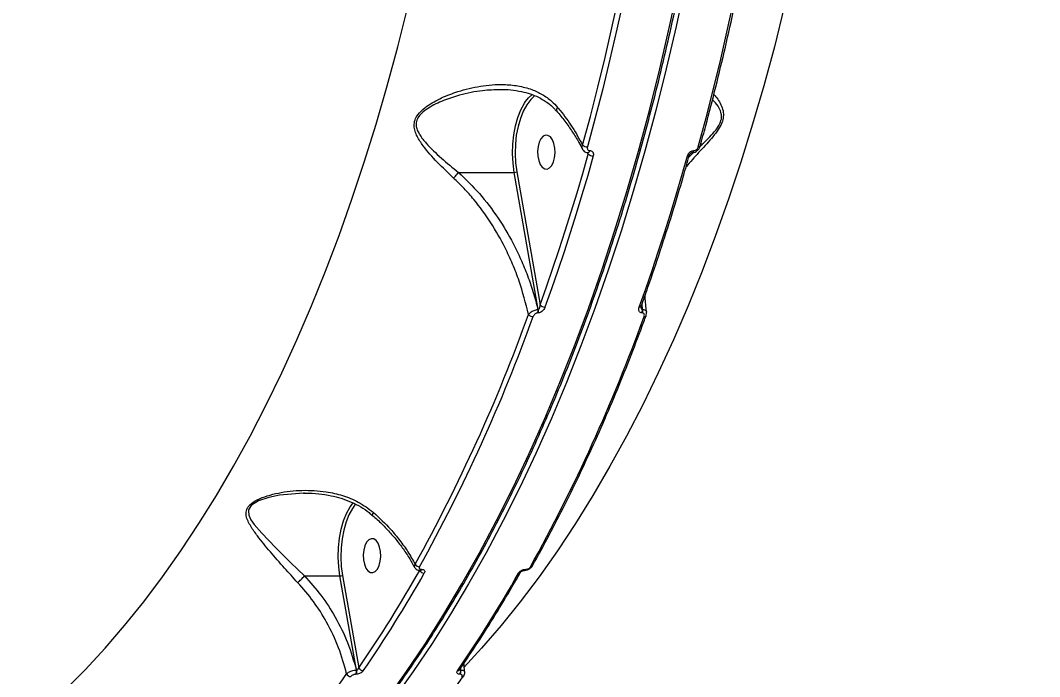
# Model space of a CAD drawing. Header units: millimetres. Extents: x -7735 to 7893, y -6545 to 6034.
# Drawn here: x 4159.8 to 4428.7, y -72.2 to 100.9 of the extents above; entities that cross this region are included whole.
import ezdxf

# ---------------------------------------------------------------- set-up
doc = ezdxf.new("R2010")
doc.units = ezdxf.units.MM
for name, color, linetype in [('DIKOM_ОБЪЕКТ', 7, 'Continuous'), ('DIKOM_РАЗМЕР_ЗОНА', 7, 'Continuous'), ('DIKOM_РАЗМЕР_ОБЪЕКТА', 7, 'Continuous')]:
    doc.layers.add(name, color=color, linetype=linetype)
doc.styles.add('style1', font='arial.ttf', dxfattribs={"width": 0.8})
doc.dimstyles.new('1-50', dxfattribs={"dimtxt": 300, "dimasz": 200, "dimexe": 100, "dimexo": 0, "dimgap": 100, "dimtad": 1, "dimtxsty": 'style1', "dimcen": 200, "dimclrd": 7, "dimclre": 7, "dimclrt": 7, "dimadec": 1, "dimazin": 2, "dimtfac": 1, "dimtmove": 0, "dimatfit": 2, "dimfxl": 0, "dimlwd": 25, "dimlwe": 18, "dimarcsym": 0})

# ---------------------------------------------------------------- blocks, each defined once
blk = doc.blocks.new('*D0')
at = {"layer": 'Defpoints', "color": 0, "transparency": 16777216}
for p in [(5893.22, 882.1), (-4595.74, 266.13), (5893.22, -5840.17)]:
    blk.add_point(p, dxfattribs=at)
at = {"layer": 'DIKOM_РАЗМЕР_ОБЪЕКТА', "color": 7, "lineweight": 18, "transparency": 16777216}
for p, q in [((5893.22, 882.1), (5893.22, -5940.17)), ((-4595.74, 266.13), (-4595.74, -5940.17))]:
    blk.add_line(p, q, dxfattribs=at)
at = {"layer": 'DIKOM_РАЗМЕР_ОБЪЕКТА', "color": 7, "lineweight": 25, "transparency": 16777216}
blk.add_line((-4395.74, -5840.17), (5693.22, -5840.17), dxfattribs=at)
at = {"layer": 'DIKOM_РАЗМЕР_ОБЪЕКТА', "color": 7, "transparency": 16777216}
for points in [[(-4395.74, -5806.84), (-4395.74, -5873.51), (-4595.74, -5840.17)], [(5693.22, -5806.84), (5693.22, -5873.51), (5893.22, -5840.17)]]:
    blk.add_solid(points, dxfattribs=at)
at = {"layer": 'DIKOM_РАЗМЕР_ОБЪЕКТА', "color": 7, "transparency": 16777216, "insert": (648.74, -5587), "char_height": 300, "attachment_point": 5, "style": 'style1'}
blk.add_mtext('10450', dxfattribs=at)
blk = doc.blocks.new('*D3')
at = {"layer": 'Defpoints', "color": 0, "transparency": 16777216}
for p in [(-6112.56, 266.13), (7893.22, 266.13), (7893.22, -6445.11)]:
    blk.add_point(p, dxfattribs=at)
at = {"layer": 'DIKOM_РАЗМЕР_ЗОНА', "color": 7, "lineweight": 18, "transparency": 16777216}
for p, q in [((-6112.56, 266.13), (-6112.56, -6545.11)), ((7893.22, 266.13), (7893.22, -6545.11))]:
    blk.add_line(p, q, dxfattribs=at)
at = {"layer": 'DIKOM_РАЗМЕР_ЗОНА', "color": 7, "lineweight": 25, "transparency": 16777216}
blk.add_line((-5912.56, -6445.11), (7693.22, -6445.11), dxfattribs=at)
at = {"layer": 'DIKOM_РАЗМЕР_ЗОНА', "color": 7, "transparency": 16777216}
for points in [[(-5912.56, -6411.77), (-5912.56, -6478.44), (-6112.56, -6445.11)], [(7693.22, -6411.77), (7693.22, -6478.44), (7893.22, -6445.11)]]:
    blk.add_solid(points, dxfattribs=at)
at = {"layer": 'DIKOM_РАЗМЕР_ЗОНА', "color": 7, "transparency": 16777216, "insert": (890.33, -6191.83), "char_height": 300, "attachment_point": 5, "style": 'style1'}
blk.add_mtext('13950', dxfattribs=at)

msp = doc.modelspace()

# ---------------------------------------------------------------- linework, layer by layer
at = {"layer": 'DIKOM_ОБЪЕКТ', "color": 7, "linetype": 'Continuous', "lineweight": 15}
for p, q in [((4286.844, 82.556), (4286.501, 82.54)), ((4295.565, 81.025), (4295.169, 80.701)), ((4309.631, 65.582), (4309.436, 66.028)), ((4309.569, 65.995), (4309.597, 65.995)), ((4310.023, 66.52), (4310.051, 66.52)), ((4337.027, 65.995), (4337.055, 65.995)), ((4337.48, 66.52), (4337.508, 66.52)), ((4275.392, 60.773), (4290.101, 60.773)), ((4296.442, 24.618), (4290.101, 60.773)), ((4290.773, 60.934), (4296.934, 25.814)), ((4296.354, 24.618), (4296.442, 24.618)), ((4323.678, 25.724), (4323.872, 24.618)), ((4323.961, 24.618), (4323.843, 26.189)), ((4323.872, 24.618), (4323.961, 24.618)), ((4296.376, 23.719), (4296.287, 23.719)), ((4323.894, 23.719), (4323.805, 23.719)), ((4247.123, -26.987), (4247.629, -26.32)), ((4234.778, -45.645), (4244.111, -45.645)), ((4248.518, -70.446), (4244.111, -45.645)), ((4244.782, -45.482), (4249.111, -69.835)), ((4265.262, -44.165), (4265.309, -44.165)), ((4265.609, -43.903), (4265.656, -43.903)), ((4292.738, -44.165), (4292.786, -44.165)), ((4293.086, -43.903), (4293.133, -43.903)), ((4276.016, -70.446), (4275.997, -69.891)), ((4248.338, -71.576), (4248.27, -71.576)), ((4248.45, -70.446), (4248.518, -70.446)), ((4275.835, -71.576), (4275.767, -71.576)), ((4275.88, -70.063), (4275.948, -70.446)), ((4275.948, -70.446), (4276.016, -70.446))]:
    msp.add_line(p, q, dxfattribs=at)
at = {"layer": 'DIKOM_ОБЪЕКТ', "color": 7, "linetype": 'Continuous', "lineweight": 15, "flags": 128}
for points in [[(4308.136, 67.931), (4310.192, 75.552), (4312.166, 83.254), (4314.059, 91.034), (4315.869, 98.887), (4317.595, 106.81), (4319.238, 114.801), (4320.795, 122.855), (4322.267, 130.97)], [(4323.574, 130.671), (4322.099, 122.538), (4320.538, 114.466), (4318.891, 106.458), (4317.162, 98.517), (4315.348, 90.646), (4313.451, 82.85), (4311.472, 75.131), (4309.412, 67.492)], [(4338.658, 67.492), (4340.718, 75.131), (4342.697, 82.85), (4344.594, 90.646), (4346.408, 98.517), (4348.138, 106.458), (4349.784, 114.466), (4351.345, 122.538), (4352.82, 130.671)], [(4256.621, -77.966), (4261.712, -70.833), (4266.693, -63.416), (4271.562, -55.721), (4276.314, -47.755), (4280.944, -39.524), (4285.45, -31.037), (4289.827, -22.299), (4294.071, -13.318), (4298.18, -4.101), (4302.148, 5.343), (4305.975, 15.006), (4309.655, 24.881), (4313.186, 34.959), (4316.565, 45.232), (4319.788, 55.691), (4322.855, 66.328), (4325.761, 77.132), (4328.504, 88.096), (4331.082, 99.21), (4333.493, 110.464)], [(4335.207, 110.464), (4332.797, 99.21), (4330.218, 88.096), (4327.475, 77.132), (4324.569, 66.328), (4321.503, 55.691), (4318.279, 45.232), (4314.9, 34.959), (4311.369, 24.881), (4307.689, 15.006), (4303.863, 5.343), (4299.894, -4.101), (4295.785, -13.318), (4291.541, -22.299), (4287.164, -31.037), (4282.659, -39.524), (4278.028, -47.755), (4273.276, -55.721), (4268.407, -63.416), (4263.426, -70.833), (4258.336, -77.966)], [(4171.568, -75.726), (4176.897, -70.368), (4182.139, -64.696), (4187.29, -58.717), (4192.344, -52.436), (4197.298, -45.859), (4202.145, -38.991), (4206.883, -31.839), (4211.506, -24.41), (4216.01, -16.711), (4220.391, -8.749), (4224.645, -0.531), (4228.768, 7.935), (4232.756, 16.642), (4236.606, 25.58), (4240.313, 34.743), (4243.875, 44.12), (4247.287, 53.704), (4250.548, 63.486), (4253.653, 73.456), (4256.601, 83.605), (4259.387, 93.925), (4262.011, 104.404)], [(4361.356, 104.404), (4358.733, 93.925), (4355.947, 83.605), (4352.999, 73.456), (4349.894, 63.486), (4346.633, 53.704), (4343.22, 44.12), (4339.659, 34.743), (4335.951, 25.58), (4332.102, 16.642), (4328.114, 7.935), (4323.991, -0.531), (4319.737, -8.749), (4315.356, -16.711), (4310.852, -24.41), (4306.229, -31.839), (4301.491, -38.991), (4296.643, -45.859), (4291.69, -52.436), (4286.635, -58.717), (4281.485, -64.696), (4276.921, -69.656)], [(4295.169, 80.701), (4294.447, 79.981), (4293.407, 78.599), (4292.488, 76.925), (4291.711, 74.999), (4291.094, 72.866), (4290.653, 70.575), (4290.396, 68.179), (4290.33, 65.736), (4290.457, 63.302), (4290.773, 60.934)], [(4293.114, 79.431), (4293.89, 80.415), (4294.866, 81.352)], [(4290.101, 60.773), (4289.774, 63.215), (4289.644, 65.725), (4289.712, 68.245), (4289.977, 70.715), (4290.432, 73.078), (4291.069, 75.278), (4291.87, 77.264), (4292.818, 78.99), (4293.114, 79.431)], [(4296.561, 63.875), (4296.969, 62.868), (4297.506, 62.126), (4298.13, 61.707), (4298.789, 61.646), (4299.429, 61.948), (4300.001, 62.588), (4300.456, 63.515), (4300.758, 64.654), (4300.883, 65.911), (4300.82, 67.186), (4300.575, 68.375), (4300.168, 69.382), (4299.63, 70.125), (4299.007, 70.544), (4298.348, 70.605), (4297.707, 70.303), (4297.135, 69.663), (4296.68, 68.736), (4296.378, 67.597), (4296.253, 66.339), (4296.316, 65.064), (4296.561, 63.875)], [(4339.169, 67.699), (4339.164, 67.685), (4339.12, 67.619), (4339.045, 67.565), (4338.94, 67.525), (4338.81, 67.5), (4338.658, 67.492)], [(4296.934, 25.814), (4298.645, 30.631), (4300.322, 35.494), (4301.963, 40.402), (4303.568, 45.353), (4305.139, 50.348), (4306.673, 55.386), (4308.17, 60.464), (4309.631, 65.582)], [(4310.941, 65.104), (4309.476, 59.973), (4307.975, 54.883), (4306.437, 49.834), (4304.863, 44.827), (4303.254, 39.863), (4301.609, 34.943), (4299.928, 30.069), (4298.212, 25.24)], [(4323.07, 25.24), (4324.786, 30.069), (4326.467, 34.943), (4328.112, 39.863), (4329.721, 44.827), (4331.295, 49.834), (4332.833, 54.883), (4334.334, 59.973), (4335.799, 65.104)], [(4234.537, -23.796), (4228.192, -24.323), (4225.367, -24.926), (4222.632, -25.872), (4220.796, -27.017), (4220.505, -27.321), (4220.026, -28.178), (4219.966, -28.442), (4220.058, -29.575), (4220.634, -30.839), (4221.49, -32.084), (4223.474, -34.404), (4227.075, -38.125), (4231.163, -42.163), (4234.775, -45.645), (4234.776, -45.646), (4234.776, -45.646)], [(4248.261, -26.663), (4247.417, -27.818), (4246.498, -29.491), (4245.721, -31.417), (4245.104, -33.551), (4244.662, -35.842), (4244.405, -38.237), (4244.339, -40.68), (4244.466, -43.114), (4244.782, -45.482)], [(4244.111, -45.645), (4243.784, -43.203), (4243.653, -40.693), (4243.721, -38.173), (4243.987, -35.703), (4244.442, -33.34), (4245.078, -31.14), (4245.88, -29.154), (4246.828, -27.428), (4247.123, -26.987)], [(4250.571, -42.542), (4250.978, -43.549), (4251.516, -44.292), (4252.139, -44.711), (4252.798, -44.772), (4253.439, -44.47), (4254.01, -43.83), (4254.466, -42.903), (4254.768, -41.764), (4254.893, -40.507), (4254.83, -39.232), (4254.585, -38.042), (4254.177, -37.036), (4253.64, -36.293), (4253.016, -35.874), (4252.357, -35.813), (4251.716, -36.115), (4251.145, -36.755), (4250.69, -37.682), (4250.388, -38.821), (4250.263, -40.078), (4250.325, -41.353), (4250.571, -42.542)]]:
    msp.add_lwpolyline(points, dxfattribs=at)
at = {"layer": 'DIKOM_ОБЪЕКТ', "color": 7, "linetype": 'Continuous', "lineweight": 15}
for centre, radius, start, end in [((4309.416, 69.578), 2.086, 232.1733, 269.89666), ((4309.426, 66.576), 0.599, 284.18126, 354.63009), ((4309.463, 66.572), 0.59, 282.51665, 354.9803), ((4310.93, 67.106), 2.002, 229.54902, 270.29306), ((4335.892, 65.605), 0.51, 259.5067, 324.916), ((4336.889, 66.573), 0.593, 283.09357, 354.88246), ((4336.914, 66.575), 0.597, 283.8904, 354.74267), ((4290.117, 62.191), 1.418, 269.37327, 297.58986), ((4294.572, 24.298), 1.81, 341.33013, 10.18128), ((4294.661, 24.298), 1.81, 341.33013, 10.18128), ((4298.218, 26.965), 1.725, 221.87883, 269.81211), ((4323.151, 25.754), 0.52, 261.13575, 327.46145), ((4322.094, 24.299), 1.806, 341.26736, 10.18364), ((4322.176, 24.299), 1.813, 341.31821, 10.13279), ((3867.192, 177.487), 453.687, 330.9889, 340.1307), ((3867.454, 177.309), 454.732, 330.98924, 340.1302), ((4295.133, 24.506), 1.753, 223.91824, 269.38293), ((3896.7, 177.309), 454.732, 330.98924, 340.1302), ((4324.437, 23.275), 0.527, 261.69285, 327.13508), ((4265.176, -41.788), 1.437, 211.62286, 268.18353), ((4294.427, -42.654), 0.572, 264.8893, 325.65948), ((4244.126, -44.245), 1.4, 269.34942, 297.94076), ((3967.001, 124.542), 342.59, 325.43272, 330.49652), ((3967.64, 124.11), 343.233, 325.43171, 330.49807), ((4266.41, -43.503), 1.414, 208.40587, 268.36286), ((4265.212, -43.739), 0.429, 277.4224, 337.53353), ((4265.263, -43.742), 0.425, 275.6694, 337.70101), ((3992.23, 124.278), 343.549, 325.43404, 330.49574), ((4291.28, -44.349), 0.569, 264.68556, 325.76584), ((4292.692, -43.742), 0.425, 275.75499, 337.69154), ((4292.738, -43.741), 0.427, 276.30633, 337.59498), ((4250.329, -69.311), 1.326, 203.2414, 267.67887), ((4044.062, 67.025), 244.739, 310.98478, 325.5447), ((4247.061, -70.858), 1.329, 205.94311, 267.5121), ((4246.869, -70.773), 1.615, 330.15668, 11.67455), ((4246.942, -70.774), 1.61, 330.08944, 11.7418), ((4275.17, -70.032), 0.605, 266.51478, 322.21065), ((4274.363, -70.772), 1.618, 330.20154, 11.62969), ((4274.435, -70.773), 1.615, 330.15668, 11.67455), ((4276.288, -71.585), 0.602, 266.38477, 322.17009)]:
    msp.add_arc(centre, radius, start, end, dxfattribs=at)
for points, knots in [([(4181.059, -143.228), (4181.618, -142.99), (4184.115, -141.925), (4188.512, -139.724), (4194.244, -136.62), (4199.928, -133.188), (4205.561, -129.462), (4211.14, -125.436), (4216.659, -121.116), (4222.115, -116.503), (4227.503, -111.602), (4232.818, -106.417), (4238.059, -100.951), (4243.219, -95.208), (4248.296, -89.193), (4253.285, -82.912), (4258.183, -76.367), (4262.985, -69.564), (4267.689, -62.51), (4272.291, -55.208), (4276.787, -47.664), (4281.175, -39.885), (4285.45, -31.876), (4289.61, -23.643), (4293.651, -15.192), (4297.571, -6.529), (4301.367, 2.338), (4305.036, 11.403), (4308.574, 20.66), (4311.981, 30.101), (4315.252, 39.719), (4318.385, 49.507), (4321.379, 59.458), (4324.231, 69.564), (4326.939, 79.818), (4329.501, 90.212), (4331.914, 100.738), (4334.178, 111.388), (4336.29, 122.154), (4338.25, 133.028), (4340.055, 144.003), (4341.703, 155.069), (4343.195, 166.218), (4344.529, 177.443), (4345.702, 188.734), (4346.717, 200.083), (4347.57, 211.482), (4348.262, 222.922), (4348.792, 234.394), (4349.157, 245.89), (4349.347, 256.137), (4349.373, 262.55), (4349.383, 265.124)], [0, 0, 0, 0, 0.0058772, 0.026268, 0.0466646, 0.0670672, 0.0874751, 0.107888, 0.1283052, 0.1487262, 0.1691504, 0.1895773, 0.2100068, 0.2304374, 0.2508696, 0.2713032, 0.2917373, 0.3121714, 0.3326061, 0.3530407, 0.373475, 0.3939091, 0.414343, 0.4347763, 0.4552088, 0.4756412, 0.4960728, 0.5165041, 0.5369347, 0.5573648, 0.5777943, 0.5982233, 0.6186518, 0.6390797, 0.6595072, 0.6799345, 0.7003611, 0.7207874, 0.7412133, 0.7616389, 0.7820642, 0.8024892, 0.8229139, 0.8433384, 0.8637627, 0.8841869, 0.9046108, 0.9250347, 0.9454585, 0.9658821, 0.9863058, 1, 1, 1, 1]), ([(4339.169, 67.699), (4339.657, 69.484), (4341.073, 74.661), (4343.306, 83.341), (4345.82, 93.779), (4348.183, 104.348), (4350.394, 115.04), (4352.085, 123.881), (4353.024, 129.166), (4353.318, 130.82)], [0, 0, 0, 0, 0.0879809, 0.2551485, 0.4223166, 0.5894814, 0.7566427, 0.9238005, 1, 1, 1, 1]), ([(4274.108, 59.269), (4272.657, 60.64), (4269.715, 63.42), (4266.499, 67.056), (4264.652, 69.835), (4263.89, 71.631), (4263.612, 73.086), (4263.837, 74.612), (4264.766, 76.278), (4265.98, 77.416), (4268.05, 78.959), (4270.949, 80.525), (4275.694, 82.341), (4281.207, 83.672), (4286.562, 84.089), (4291.116, 83.671), (4294.535, 82.788), (4297.521, 81.397), (4299.81, 79.797), (4301.028, 78.48), (4301.538, 77.927)], [0, 0, 0, 0, 0.095212, 0.1929561, 0.2448024, 0.2710719, 0.2981713, 0.3242907, 0.3503883, 0.3910807, 0.4019448, 0.4719627, 0.5438092, 0.6393936, 0.7378518, 0.7988534, 0.861366, 0.9113743, 0.9628377, 1, 1, 1, 1]), ([(4286.501, 82.54), (4284.91, 82.512), (4281.286, 82.449), (4276.221, 81.323), (4271.417, 79.815), (4268.512, 78.419), (4266.419, 77.045), (4265.224, 76.06), (4264.312, 74.558), (4264.152, 73.227), (4264.459, 72.012), (4264.869, 71.201), (4265.604, 69.987), (4267.384, 67.798), (4270.773, 64.513), (4273.852, 62.02), (4275.392, 60.773)], [0, 0, 0, 0, 0.1084064, 0.246736, 0.3466575, 0.4461953, 0.4610754, 0.515502, 0.5491767, 0.5827201, 0.6148752, 0.647238, 0.6541122, 0.7260613, 0.8629754, 1, 1, 1, 1]), ([(4286.835, 82.655), (4286.892, 82.657), (4287.936, 82.69), (4289.895, 82.481), (4292.521, 82.029), (4294.89, 81.314), (4297.014, 80.373), (4298.948, 79.149), (4300.369, 78.003), (4301.045, 77.182), (4301.249, 76.933)], [0, 0, 0, 0, 0.0102573, 0.1881721, 0.3587896, 0.5021428, 0.6529524, 0.7995459, 0.9394697, 1, 1, 1, 1]), ([(4342.752, 81.305), (4342.865, 81.198), (4343.284, 80.795), (4344.034, 79.758), (4344.83, 78.333), (4345.311, 76.763), (4345.298, 75.098), (4344.731, 73.36), (4343.59, 71.514), (4342.103, 69.668), (4339.871, 67.164), (4337.527, 64.685), (4335.97, 62.849), (4335.42, 62.199)], [0, 0, 0, 0, 0.0378373, 0.1413087, 0.244593, 0.3356305, 0.4004562, 0.4662232, 0.539575, 0.6257427, 0.7142411, 0.8989842, 1, 1, 1, 1]), ([(4339.115, 67.627), (4339.422, 67.921), (4340.261, 68.723), (4341.696, 70.115), (4343.18, 71.754), (4344.279, 73.344), (4344.669, 74.416), (4344.834, 75.355), (4344.772, 76.491), (4344.062, 78.021), (4343.196, 79.21), (4342.549, 79.755), (4342.387, 79.89)], [0, 0, 0, 0, 0.0730648, 0.1995688, 0.3254325, 0.4265752, 0.5006465, 0.5152636, 0.6039342, 0.7331152, 0.9334259, 1, 1, 1, 1]), ([(4301.538, 77.927), (4301.524, 77.907), (4301.412, 77.746), (4301.254, 77.451), (4301.176, 77.128), (4301.26, 77.019), (4301.297, 76.971)], [0, 0, 0, 0, 0.046513, 0.375078, 0.7286836, 1, 1, 1, 1]), ([(4301.278, 76.965), (4302.018, 76.07), (4303.51, 74.269), (4305.458, 71.479), (4307.004, 69.006), (4307.781, 67.466), (4308.076, 66.88)], [0, 0, 0, 0, 0.27354151, 0.55057079, 0.82879298, 1, 1, 1, 1]), ([(4301.538, 77.927), (4301.763, 77.654), (4303.172, 75.938), (4305.59, 72.629), (4307.276, 69.517), (4308.136, 67.931)], [0, 0, 0, 0, 0.0849838, 0.5334624, 1, 1, 1, 1]), ([(4308.105, 66.891), (4308.053, 67.044), (4307.946, 67.354), (4308.072, 67.737), (4308.136, 67.931)], [0, 0, 0, 0, 0.4929795, 1, 1, 1, 1]), ([(4309.412, 67.492), (4309.391, 67.378), (4309.35, 67.148), (4309.434, 66.844), (4309.619, 66.624), (4309.837, 66.529), (4309.98, 66.522), (4310.023, 66.52)], [0, 0, 0, 0, 0.2336315, 0.4672964, 0.6955895, 0.908687, 1, 1, 1, 1]), ([(4337.057, 66.011), (4337.101, 66.006), (4337.348, 65.98), (4337.823, 66.131), (4338.42, 66.486), (4338.924, 67.033), (4339.074, 67.487), (4339.146, 67.702)], [0, 0, 0, 0, 0.0466791, 0.2639968, 0.5018937, 0.7633386, 1, 1, 1, 1]), ([(4337.508, 66.52), (4337.604, 66.53), (4337.796, 66.549), (4338.089, 66.7), (4338.351, 66.923), (4338.555, 67.2), (4338.625, 67.4), (4338.658, 67.492)], [0, 0, 0, 0, 0.1953132, 0.3901867, 0.5933616, 0.8111211, 1, 1, 1, 1]), ([(4308.124, 66.892), (4308.14, 66.846), (4308.22, 66.611), (4308.578, 66.285), (4309.077, 66.017), (4309.434, 66.019), (4309.573, 66.02)], [0, 0, 0, 0, 0.0805136, 0.4166365, 0.7744931, 1, 1, 1, 1]), ([(4309.631, 65.582), (4309.628, 65.673), (4309.622, 65.836), (4309.564, 65.985), (4309.538, 66.051)], [0, 0, 0, 0, 0.55315744, 1, 1, 1, 1]), ([(4310.051, 66.52), (4310.115, 66.517), (4310.323, 66.506), (4310.641, 66.37), (4310.911, 66.051), (4311.034, 65.607), (4310.972, 65.271), (4310.941, 65.104)], [0, 0, 0, 0, 0.093076, 0.303851, 0.5302099, 0.7651625, 1, 1, 1, 1]), ([(4323.589, 25.474), (4324.183, 27.136), (4325.904, 31.954), (4328.651, 40.064), (4331.779, 49.858), (4334.318, 58.293), (4335.791, 63.485), (4336.309, 65.312)], [0, 0, 0, 0, 0.1293299, 0.3750702, 0.6208045, 0.8665369, 1, 1, 1, 1]), ([(4335.799, 65.104), (4335.847, 65.239), (4335.949, 65.528), (4336.245, 65.929), (4336.626, 66.257), (4337.056, 66.477), (4337.339, 66.506), (4337.48, 66.52)], [0, 0, 0, 0, 0.1889868, 0.4045648, 0.6068011, 0.8033224, 1, 1, 1, 1]), ([(4336.156, 64.778), (4336.276, 64.898), (4336.69, 65.315), (4337.159, 65.758), (4337.492, 66.073)], [0, 0, 0, 0, 0.2885078, 1, 1, 1, 1]), ([(4336.314, 65.314), (4336.321, 65.341), (4336.341, 65.421), (4336.431, 65.586), (4336.572, 65.755), (4336.721, 65.879), (4336.857, 65.954), (4336.96, 65.99), (4337.019, 65.996), (4337.025, 65.995), (4337.026, 65.995)], [0, 0, 0, 0, 0.0968033, 0.2952411, 0.4684402, 0.6153514, 0.7426175, 0.8572031, 0.981049, 1, 1, 1, 1]), ([(4274.108, 59.269), (4274.157, 59.317), (4274.317, 59.471), (4274.633, 59.806), (4275.042, 60.285), (4275.273, 60.61), (4275.389, 60.772)], [0, 0, 0, 0, 0.1074444, 0.3495031, 0.6747272, 1, 1, 1, 1]), ([(4293.87, 23.29), (4293.125, 26.254), (4291.998, 30.735), (4289.714, 36.577), (4287.333, 41.754), (4284.032, 47.57), (4280.275, 52.738), (4276.896, 56.602), (4275.037, 58.38), (4274.108, 59.269)], [0, 0, 0, 0, 0.2227157, 0.3367334, 0.450749, 0.6310056, 0.8132778, 0.9066527, 1, 1, 1, 1]), ([(4275.392, 60.773), (4275.392, 60.773), (4275.391, 60.773), (4275.39, 60.772), (4275.389, 60.772), (4275.389, 60.772)], [0, 0, 0, 0, 0.4414115, 0.7782759, 1, 1, 1, 1]), ([(4275.389, 60.772), (4277.276, 58.965), (4281.098, 55.303), (4285.88, 48.895), (4289.403, 42.985), (4291.893, 37.857), (4293.666, 33.543), (4295.192, 29.124), (4295.966, 26.12), (4296.354, 24.618)], [0, 0, 0, 0, 0.1852092, 0.375221, 0.5580276, 0.667273, 0.77652, 0.8882624, 1, 1, 1, 1]), ([(4325.011, 23.924), (4324.985, 24.099), (4324.768, 25.605), (4324.697, 27.098), (4324.635, 28.418)], [0, 0, 0, 0, 0.11613, 1, 1, 1, 1]), ([(4293.87, 23.29), (4293.888, 23.315), (4294.01, 23.489), (4294.305, 23.791), (4294.804, 24.14), (4295.325, 24.394), (4295.857, 24.569), (4296.187, 24.602), (4296.354, 24.618)], [0, 0, 0, 0, 0.0391667, 0.2683729, 0.4664101, 0.6437443, 0.8200247, 1, 1, 1, 1]), ([(4298.212, 25.24), (4298.202, 25.212), (4298.125, 25.005), (4297.924, 24.649), (4297.559, 24.238), (4297.168, 23.948), (4296.763, 23.757), (4296.505, 23.731), (4296.376, 23.719)], [0, 0, 0, 0, 0.0392323, 0.2872299, 0.4951508, 0.6710571, 0.8353666, 1, 1, 1, 1]), ([(4296.442, 24.618), (4296.465, 24.621), (4296.509, 24.627), (4296.598, 24.684), (4296.699, 24.815), (4296.801, 25.044), (4296.887, 25.362), (4296.922, 25.631), (4296.932, 25.791), (4296.934, 25.814)], [0, 0, 0, 0, 0.0553867, 0.1099015, 0.2436977, 0.4176044, 0.6518423, 0.9518562, 1, 1, 1, 1]), ([(4323.805, 23.719), (4323.746, 23.722), (4323.542, 23.732), (4323.253, 23.868), (4323.016, 24.181), (4322.915, 24.648), (4323.015, 25.031), (4323.07, 25.24)], [0, 0, 0, 0, 0.0795704, 0.2756097, 0.4707404, 0.7104976, 1, 1, 1, 1]), ([(4323.539, 25.189), (4323.538, 25.197), (4323.534, 25.217), (4323.541, 25.346), (4323.585, 25.451), (4323.595, 25.477)], [0, 0, 0, 0, 0.3189104, 0.8320403, 1, 1, 1, 1]), ([(4323.545, 25.183), (4323.556, 25.112), (4323.58, 24.959), (4323.652, 24.786), (4323.738, 24.675), (4323.804, 24.626), (4323.852, 24.621), (4323.872, 24.618)], [0, 0, 0, 0, 0.29104237, 0.6337442, 0.77571221, 0.9056301, 1, 1, 1, 1]), ([(4323.961, 24.618), (4324.039, 24.613), (4324.297, 24.594), (4324.65, 24.47), (4324.935, 24.233), (4324.968, 24.019), (4324.984, 23.919)], [0, 0, 0, 0, 0.1343797, 0.4429073, 0.7386662, 1, 1, 1, 1]), ([(4294.9, -42.977), (4295.664, -41.602), (4297.882, -37.614), (4301.466, -30.837), (4305.612, -22.579), (4309.638, -14.1), (4313.542, -5.411), (4317.322, 3.481), (4320.91, 12.413), (4323.399, 18.959), (4324.684, 22.455), (4324.88, 22.988)], [0, 0, 0, 0, 0.068852, 0.1996782, 0.3305056, 0.4613287, 0.5921484, 0.7229662, 0.8537785, 0.9777034, 1, 1, 1, 1]), ([(4296.287, 23.719), (4296.203, 23.711), (4296.036, 23.695), (4295.775, 23.572), (4295.527, 23.387), (4295.298, 23.128), (4295.173, 22.903), (4295.122, 22.772), (4295.114, 22.753)], [0, 0, 0, 0, 0.1673018, 0.3345051, 0.5091681, 0.7131033, 0.9576946, 1, 1, 1, 1]), ([(4324.361, 22.753), (4324.398, 22.892), (4324.464, 23.138), (4324.396, 23.434), (4324.246, 23.627), (4324.062, 23.71), (4323.933, 23.717), (4323.894, 23.719)], [0, 0, 0, 0, 0.3025833, 0.5346985, 0.7254369, 0.9171328, 1, 1, 1, 1]), ([(4324.866, 22.991), (4324.895, 23.064), (4325.011, 23.357), (4325.074, 23.691), (4325.003, 23.921), (4325.001, 23.926)], [0, 0, 0, 0, 0.2459172, 0.9812001, 1, 1, 1, 1]), ([(4232.957, -47.364), (4231.788, -46.099), (4229.242, -43.344), (4225.658, -39.211), (4222.675, -35.585), (4220.793, -32.942), (4219.824, -31.173), (4219.352, -29.826), (4219.315, -28.477), (4219.795, -27.491), (4220.727, -26.473), (4222.333, -25.44), (4224.953, -24.452), (4228.907, -23.471), (4234.152, -22.906), (4239.872, -23.217), (4244.854, -24.355), (4249.169, -26.03), (4251.684, -27.925), (4252.992, -28.911)], [0, 0, 0, 0, 0.0790219, 0.1721806, 0.2680577, 0.3287303, 0.3610602, 0.3938995, 0.4223326, 0.4513187, 0.4599437, 0.498993, 0.5446049, 0.5914332, 0.6876177, 0.7865813, 0.8546774, 0.9244462, 1, 1, 1, 1]), ([(4234.746, -23.805), (4234.69, -23.798), (4234.62, -23.788), (4234.55, -23.795), (4234.537, -23.796)], [0, 0, 0, 0, 0.8083579, 1, 1, 1, 1]), ([(4234.54, -23.81), (4234.71, -23.804), (4236.038, -23.75), (4238.472, -23.939), (4241.61, -24.399), (4244.49, -25.133), (4247.111, -26.108), (4249.58, -27.389), (4251.452, -28.59), (4252.408, -29.458), (4252.695, -29.719)], [0, 0, 0, 0, 0.0258483, 0.2024425, 0.3716102, 0.5109643, 0.6584639, 0.8023805, 0.9405363, 1, 1, 1, 1]), ([(4252.778, -29.63), (4252.755, -29.597), (4252.706, -29.523), (4252.798, -29.266), (4252.915, -29.04), (4252.976, -28.937), (4252.992, -28.911)], [0, 0, 0, 0, 0.3249819, 0.7217658, 0.9289827, 1, 1, 1, 1]), ([(4252.992, -28.911), (4254.53, -30.358), (4257.034, -32.714), (4259.951, -36.256), (4262.162, -39.339), (4263.348, -41.461), (4263.952, -42.542)], [0, 0, 0, 0, 0.3422196, 0.5572698, 0.7746022, 1, 1, 1, 1]), ([(4252.738, -29.668), (4253.148, -30.025), (4254.425, -31.137), (4256.382, -33.129), (4258.603, -35.621), (4260.603, -38.204), (4262.372, -40.803), (4263.336, -42.546), (4263.807, -43.397)], [0, 0, 0, 0, 0.0863096, 0.2685811, 0.4522997, 0.6371204, 0.8225987, 1, 1, 1, 1]), ([(4263.849, -43.37), (4263.846, -43.366), (4263.76, -43.269), (4263.759, -42.98), (4263.888, -42.688), (4263.952, -42.542)], [0, 0, 0, 0, 0.0191932, 0.5093762, 1, 1, 1, 1]), ([(4292.784, -44.165), (4292.785, -44.165), (4293.009, -44.187), (4293.486, -44.081), (4294.181, -43.768), (4294.678, -43.365), (4294.834, -43.053), (4294.877, -42.967)], [0, 0, 0, 0, 0.0007663, 0.2706001, 0.5683854, 0.8807726, 1, 1, 1, 1]), ([(4232.957, -47.364), (4233.005, -47.327), (4233.143, -47.22), (4233.451, -46.963), (4233.889, -46.567), (4234.38, -46.084), (4234.644, -45.792), (4234.776, -45.646)], [0, 0, 0, 0, 0.0873164, 0.253568, 0.5024524, 0.7512495, 1, 1, 1, 1]), ([(4234.776, -45.646), (4234.776, -45.646), (4234.776, -45.645), (4234.778, -45.645), (4234.778, -45.645), (4234.778, -45.645)], [0, 0, 0, 0, 0.3284265, 0.9137205, 1, 1, 1, 1]), ([(4234.778, -45.645), (4236.265, -47.309), (4239.273, -50.678), (4243.089, -56.627), (4246.363, -63.245), (4247.748, -68.024), (4248.45, -70.446)], [0, 0, 0, 0, 0.23289031, 0.47129609, 0.73197203, 1, 1, 1, 1]), ([(4263.879, -43.383), (4263.941, -43.498), (4264.081, -43.761), (4264.483, -44.016), (4264.893, -44.161), (4265.166, -44.148), (4265.267, -44.144)], [0, 0, 0, 0, 0.2288577, 0.5240263, 0.82514, 1, 1, 1, 1]), ([(4265.13, -43.224), (4265.097, -43.301), (4265.03, -43.453), (4265.064, -43.656), (4265.195, -43.81), (4265.392, -43.892), (4265.547, -43.9), (4265.609, -43.903)], [0, 0, 0, 0, 0.2143177, 0.428472, 0.6430201, 0.8578765, 1, 1, 1, 1]), ([(4265.306, -44.167), (4265.33, -44.167), (4265.386, -44.169), (4265.386, -44.171), (4265.386, -44.171)], [0, 0, 0, 0, 0.4403885, 1, 1, 1, 1]), ([(4265.656, -43.903), (4265.748, -43.908), (4265.98, -43.921), (4266.274, -44.042), (4266.47, -44.272), (4266.521, -44.575), (4266.42, -44.802), (4266.369, -44.916)], [0, 0, 0, 0, 0.1408107, 0.3553587, 0.5700108, 0.7849426, 1, 1, 1, 1]), ([(4275.649, -70.403), (4276.482, -69.186), (4278.898, -65.658), (4282.821, -59.622), (4287.365, -52.276), (4290.296, -47.192), (4291.751, -44.669)], [0, 0, 0, 0, 0.1498997, 0.4347197, 0.7195416, 1, 1, 1, 1]), ([(4291.227, -44.916), (4291.306, -44.802), (4291.463, -44.575), (4291.857, -44.271), (4292.313, -44.042), (4292.743, -43.921), (4292.989, -43.908), (4293.086, -43.903)], [0, 0, 0, 0, 0.2149918, 0.4298982, 0.6446808, 0.8592344, 1, 1, 1, 1]), ([(4291.753, -44.666), (4291.753, -44.666), (4291.755, -44.663), (4291.793, -44.605), (4291.881, -44.515), (4292.029, -44.4), (4292.226, -44.29), (4292.435, -44.211), (4292.622, -44.169), (4292.7, -44.168), (4292.736, -44.167)], [0, 0, 0, 0, 0.0187032, 0.1420138, 0.2653886, 0.4097737, 0.5680684, 0.7306755, 0.8741722, 1, 1, 1, 1]), ([(4293.133, -43.903), (4293.199, -43.9), (4293.364, -43.892), (4293.653, -43.81), (4293.957, -43.656), (4294.219, -43.453), (4294.324, -43.301), (4294.376, -43.224)], [0, 0, 0, 0, 0.1421863, 0.357064, 0.5715876, 0.7856858, 1, 1, 1, 1]), ([(4245.866, -71.44), (4245.232, -69.139), (4243.946, -64.471), (4240.877, -58.072), (4237.235, -52.253), (4234.394, -49.006), (4232.957, -47.364)], [0, 0, 0, 0, 0.2625649, 0.5326689, 0.7636543, 1, 1, 1, 1]), ([(4248.518, -70.446), (4248.559, -70.442), (4248.607, -70.437), (4248.707, -70.397), (4248.821, -70.325), (4248.954, -70.178), (4249.055, -70.008), (4249.093, -69.889), (4249.111, -69.835)], [0, 0, 0, 0, 0.1446574, 0.1753146, 0.3626671, 0.5711212, 0.8046867, 1, 1, 1, 1]), ([(4277.069, -70.968), (4276.996, -70.451), (4276.885, -69.664), (4276.866, -68.89), (4276.859, -68.625)], [0, 0, 0, 0, 0.6569455, 1, 1, 1, 1]), ([(4235.31, -118.42), (4236.265, -117.598), (4239.034, -115.215), (4243.563, -111.051), (4248.872, -105.838), (4254.103, -100.34), (4259.255, -94.568), (4264.323, -88.525), (4269.301, -82.212), (4273.439, -76.659), (4275.902, -73.174), (4276.764, -71.954)], [0, 0, 0, 0, 0.0652909, 0.1892526, 0.313229, 0.437217, 0.5612157, 0.6852229, 0.8092359, 0.9332511, 1, 1, 1, 1]), ([(4245.866, -71.44), (4245.959, -71.357), (4246.168, -71.173), (4246.65, -70.903), (4247.244, -70.667), (4247.876, -70.498), (4248.259, -70.463), (4248.45, -70.446)], [0, 0, 0, 0, 0.170057, 0.380727, 0.5866563, 0.7931357, 1, 1, 1, 1]), ([(4248.27, -71.576), (4248.173, -71.583), (4247.98, -71.595), (4247.666, -71.694), (4247.375, -71.84), (4247.144, -72.012), (4247.047, -72.132), (4247.004, -72.186)], [0, 0, 0, 0, 0.2039688, 0.4079065, 0.613622, 0.8266496, 1, 1, 1, 1]), ([(4250.276, -70.636), (4250.209, -70.72), (4250.06, -70.907), (4249.701, -71.173), (4249.255, -71.397), (4248.777, -71.547), (4248.484, -71.567), (4248.338, -71.576)], [0, 0, 0, 0, 0.174095, 0.3895179, 0.5958204, 0.7978213, 1, 1, 1, 1]), ([(4275.767, -71.576), (4275.695, -71.574), (4275.48, -71.565), (4275.19, -71.468), (4274.989, -71.257), (4274.951, -70.966), (4275.073, -70.746), (4275.134, -70.636)], [0, 0, 0, 0, 0.1083089, 0.3204781, 0.5430481, 0.7715434, 1, 1, 1, 1]), ([(4275.648, -70.402), (4275.642, -70.408), (4275.636, -70.415), (4275.649, -70.403), (4275.649, -70.403)], [0, 0, 0, 0, 0.975507, 1, 1, 1, 1]), ([(4275.758, -70.367), (4275.758, -70.367), (4275.758, -70.395), (4275.824, -70.418), (4275.886, -70.442), (4275.923, -70.444), (4275.948, -70.446)], [0, 0, 0, 0, 0.0011209, 0.5114835, 0.671389, 1, 1, 1, 1]), ([(4276.25, -72.186), (4276.29, -72.115), (4276.37, -71.972), (4276.346, -71.783), (4276.214, -71.647), (4276.025, -71.584), (4275.884, -71.578), (4275.835, -71.576)], [0, 0, 0, 0, 0.22887416, 0.45788879, 0.6786091, 0.88835305, 1, 1, 1, 1]), ([(4276.016, -70.446), (4276.114, -70.453), (4276.397, -70.473), (4276.765, -70.589), (4277.013, -70.771), (4277.011, -70.922), (4277.01, -70.975)], [0, 0, 0, 0, 0.1700677, 0.4897652, 0.8233183, 1, 1, 1, 1]), ([(4276.751, -71.947), (4276.789, -71.899), (4276.934, -71.715), (4277.056, -71.373), (4277.03, -71.083), (4277.02, -70.97)], [0, 0, 0, 0, 0.1752244, 0.6785895, 1, 1, 1, 1])]:
    msp.add_open_spline(points, degree=3, knots=knots, dxfattribs=at)

# ---------------------------------------------------------------- dimensions: what is measured, and where the dimension line sits
at = {"layer": 'DIKOM_РАЗМЕР_ЗОНА'}
dim = msp.add_linear_dim(base=(7893.216, -6445.106), p1=(-6112.558, 266.125), p2=(7893.216, 266.125), text='13950', dimstyle='1-50', dxfattribs=at)
dim.commit()
dim.dimension.update_dxf_attribs({"geometry": '*D3', "text_midpoint": (890.329, -6445.106), "dimtype": 160})
at = {"layer": 'DIKOM_РАЗМЕР_ОБЪЕКТА'}
dim = msp.add_linear_dim(base=(5893.216, -5840.173), p1=(-4595.736, 266.125), p2=(5893.216, 882.098), text='10450', dimstyle='1-50', dxfattribs=at)
dim.commit()
dim.dimension.update_dxf_attribs({"geometry": '*D0', "text_midpoint": (648.74, -5840.173), "dimtype": 160})

doc.saveas('drawing.dxf')
